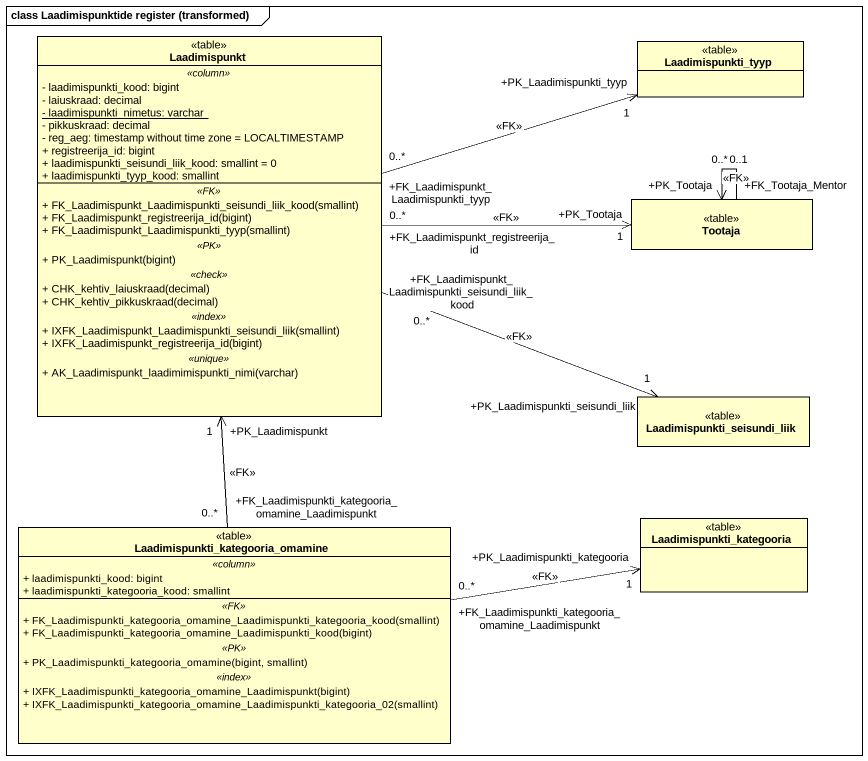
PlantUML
@startuml
mainframe class Laadimispunktide register (transformed)
hide circle
hide empty members
skinparam classAttributeIconSize 0
class Laadimispunkt <<table>> {
  .. <<column>> ..
  - laadimispunkti_kood: bigint
  - laiuskraad: decimal
  {static} - laadimispunkti_nimetus: varchar
  - pikkuskraad: decimal
  - reg_aeg: timestamp without time zone = LOCALTIMESTAMP
  + registreerija_id: bigint
  + laadimispunkti_seisundi_liik_kood: smallint = 0
  + laadimispunkti_tyyp_kood: smallint
  .. <<FK>> ..
  + FK_Laadimispunkt_Laadimispunkti_seisundi_liik_kood(smallint)
  + FK_Laadimispunkt_registreerija_id(bigint)
  + FK_Laadimispunkt_Laadimispunkti_tyyp(smallint)
  .. <<PK>> ..
  + PK_Laadimispunkt(bigint)
  .. <<check>> ..
  + CHK_kehtiv_laiuskraad(decimal)
  + CHK_kehtiv_pikkuskraad(decimal)
  .. <<index>> ..
  + IXFK_Laadimispunkt_Laadimispunkti_seisundi_liik(smallint)
  + IXFK_Laadimispunkt_registreerija_id(bigint)
  .. <<unique>> ..
  + AK_Laadimispunkt_laadimimispunkti_nimi(varchar)
}
class Laadimispunkti_tyyp <<table>>
class Tootaja <<table>>
class Laadimispunkti_seisundi_liik <<table>>
class "Laadimispunkti_kategooria_omamine" as Laadimispunkti_kategooria <<table>> {
  .. <<column>> ..
  + laadimispunkti_kood: bigint
  + laadimispunkti_kategooria_kood: smallint
  .. <<FK>> ..
  + FK_Laadimispunkti_kategooria_omamine_Laadimispunkti_kategooria_kood(smallint)
  + FK_Laadimispunkti_kategooria_omamine_Laadimispunkti_kood(bigint)
  .. <<PK>> ..
  + PK_Laadimispunkti_kategooria_omamine(bigint, smallint)
  .. <<index>> ..
  + IXFK_Laadimispunkti_kategooria_omamine_Laadimispunkt(bigint)
  + IXFK_Laadimispunkti_kategooria_omamine_Laadimispunkti_kategooria_02(smallint)
}
class "Laadimispunkti_kategooria" as Laadimispunkti_kategooria_2 <<table>>
Laadimispunkt "+FK_Laadimispunkt_Laadimispunkti_tyyp\n0..*" -right-> "+PK_Laadimispunkti_tyyp\n1" Laadimispunkti_tyyp : <<FK>>
Laadimispunkt "+FK_Laadimispunkt_registreerija_id\n0..*" -right-> "+PK_Tootaja\n1" Tootaja : <<FK>>
Laadimispunkt "+FK_Laadimispunkt_Laadimispunkti_seisundi_liik_kood\n0..*" -right-> "+PK_Laadimispunkti_seisundi_liik\n1" Laadimispunkti_seisundi_liik : <<FK>>
Tootaja "+FK_Tootaja_Mentor\n0..*" --> "+PK_Tootaja\n0..1" Tootaja : <<FK>>
Laadimispunkti_kategooria "+FK_Laadimispunkti_kategooria_omamine_Laadimispunkt\n0..*" -up-> "+PK_Laadimispunkt\n1" Laadimispunkt : <<FK>>
Laadimispunkti_kategooria -up- Laadimispunkt
Laadimispunkti_kategooria "+FK_Laadimispunkti_kategooria_omamine_Laadimispunkt\n0..*" -right-> "+PK_Laadimispunkti_kategooria\n1" Laadimispunkti_kategooria_2 : <<FK>>
@enduml
